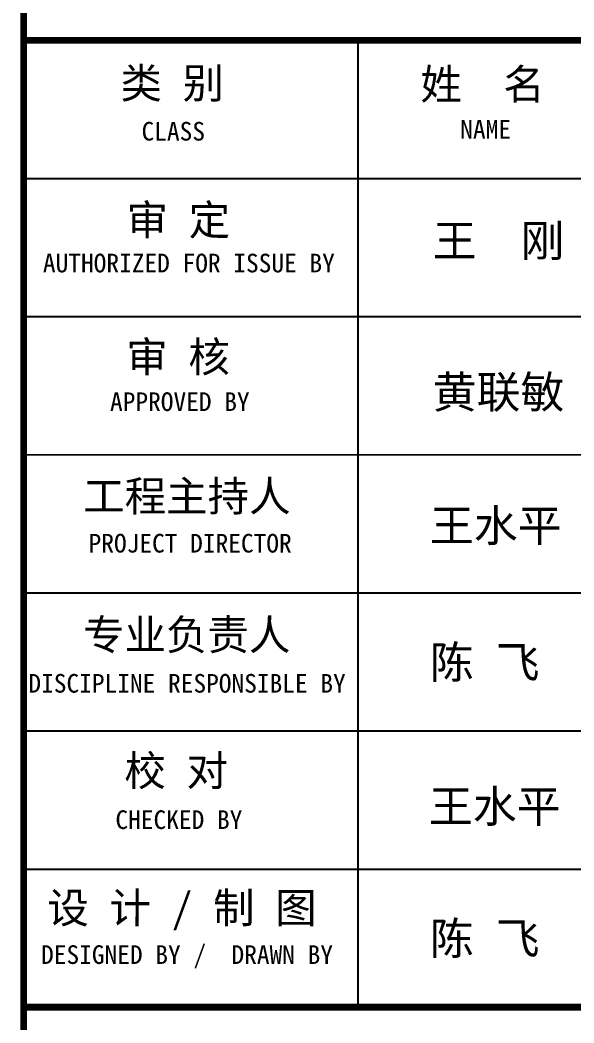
# Model space of a CAD drawing. Extents: x -496980 to 486425, y -292187 to -29437.
# Drawn here: x -327814 to -319299, y -265499 to -250069 of the extents above; entities that cross this region are included whole.
import ezdxf

# ---------------------------------------------------------------- set-up
doc = ezdxf.new("R2010")
doc.units = 0
doc.header["$LTSCALE"] = 1000
doc.header["$MEASUREMENT"] = 0
doc.layers.add('PUB_TEXT', color=7, linetype='Continuous')
doc.layers.add('PUB_TITLE', color=4, linetype='Continuous')
doc.styles.add('TQ', font='')
doc.styles.get('TQ').set_extended_font_data('SimSun')

msp = doc.modelspace()

# ---------------------------------------------------------------- linework, layer by layer
at = {"layer": 'PUB_TITLE', "color": 4}
for p, q in [((-322617.1, -265256.1), (-322616.2, -250381.2)), ((-327758.8, -252505.8), (-313733.9, -252506.7)), ((-327758.9, -254630.8), (-313734, -254631.7)), ((-327759, -256755.8), (-313734.1, -256756.7)), ((-327759.2, -258880.8), (-313734.3, -258881.7)), ((-327759.3, -261005.8), (-313734.4, -261006.7)), ((-327759.4, -263130.8), (-313734.5, -263131.6)), ((-327759.6, -265255.8), (-313734.7, -265256.6))]:
    msp.add_line(p, q, dxfattribs=at)
at = {"layer": 'PUB_TITLE', "color": 4, "lineweight": 40, "const_width": 106.2, "elevation": 0}
for points in [[(-327754.9, -189686.1), (-327761.1, -289685.5)], [(-327754.9, -189686.1), (-327761.1, -289685.5)], [(-327758.6, -250380.9), (-313733.7, -250381.7)], [(-327759.6, -265255.8), (-313734.7, -265256.6)]]:
    msp.add_lwpolyline(points, dxfattribs=at)

# ---------------------------------------------------------------- texts
at = {"layer": 'PUB_TEXT', "color": 4, "style": 'TQ'}
msp.add_text('王  刚', height=495, rotation=359.99644, dxfattribs=at).set_placement((-321469.6, -253711.6, 0))
at = {"layer": 'PUB_TEXT', "style": 'TQ'}
for s, p in [('黄联敏', (-321471, -256039.3, 69.6)), ('王水平', (-321514.2, -258093.7, 69.6)), ('陈 飞', (-321514.2, -260197.4, 69.6)), ('王水平', (-321529.4, -262413.8, 69.6)), ('陈 飞', (-321514.2, -264447.4, 69.6))]:
    msp.add_text(s, height=495, dxfattribs=at).set_placement(p)
at = {"layer": 'PUB_TEXT', "color": 4, "attachment_point": 1, "rotation": 359.99644, "style": 'TQ'}
for s, insert, char_height, width in [('类 别', (-326271.1, -250805.9, 0), 467.5, 2779.484), ('姓  名', (-321659.3, -250823.5, 0), 467.5, 2906.195), ('CLASS', (-325946.5, -251636.4, 0), 286.87, 5998.841), ('NAME', (-321047, -251606, 0), 286.87, 5998.841), ('审 定', (-326178.4, -252911.4, 0), 467.5, 2013.34), ('AUTHORIZED FOR ISSUE BY', (-327463.2, -253664.1, 0), 286.873, 5998.841), ('审 核', (-326182.5, -255017.6, 0), 467.5, 3569.619), ('APPROVED BY', (-326431.4, -255797.3, 0), 286.873, 5998.841), ('工程主持人', (-326844.4, -257159.4, 0), 467.5, 4348.881), ('PROJECT DIRECTOR', (-326760.7, -257974.9, 0), 286.873, 5998.841), ('专业负责人', (-326846.7, -259292.7, 0), 467.5, 4153.814), ('DISCIPLINE RESPONSIBLE BY', (-327686.1, -260130.2, 0), 286.873, 5998.841), ('校 对', (-326211.5, -261384.3, 0), 467.5, 5015.328), ('CHECKED BY', (-326348, -262228.2, 0), 286.87, 5998.841), ('设 计 / 制 图', (-327394.5, -263495.2, 0), 467.5, 6442.372), ('DESIGNED BY /  DRAWN BY', (-327491.3, -264304.2, 0), 286.873, 5998.841)]:
    msp.add_mtext(s, dxfattribs=dict(at, insert=insert, char_height=char_height, width=width))

doc.saveas('drawing.dxf')
